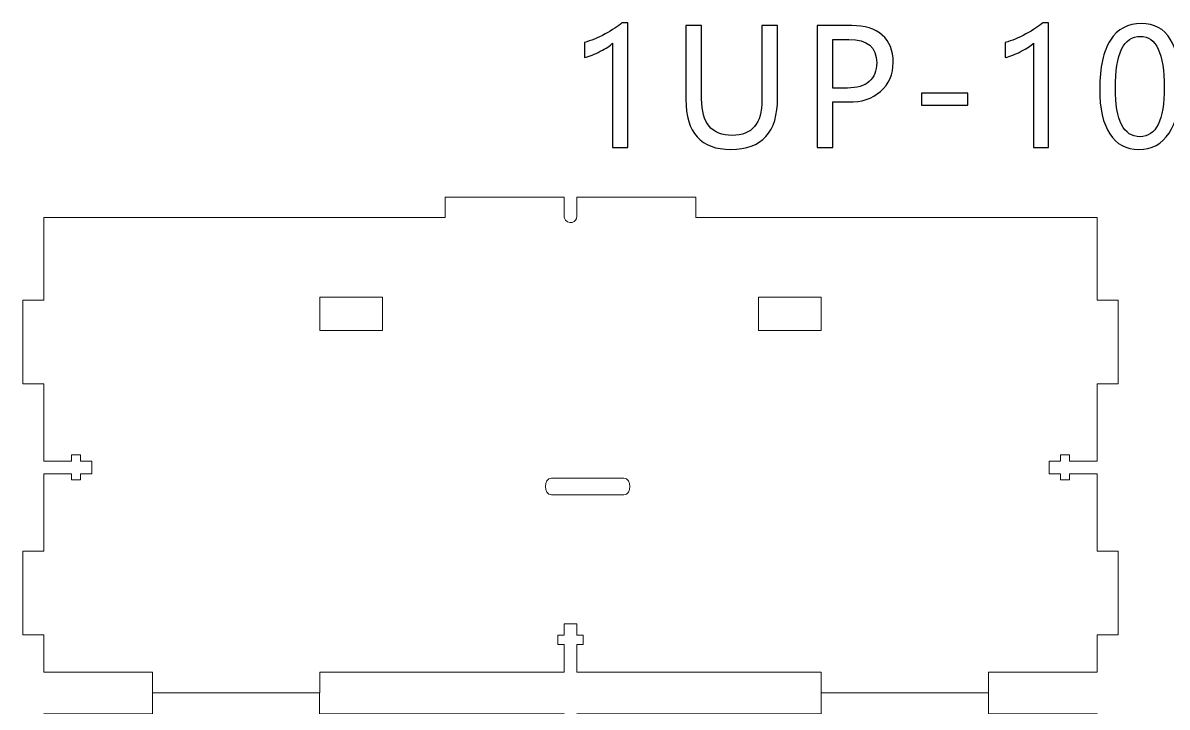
# Model space of a CAD drawing. Header units: centimetres. Extents: x -84 to 49, y -29 to 29.
# Drawn here: x -48.77 to -21.4, y 12.41 to 28.77 of the extents above; entities that cross this region are included whole.
import ezdxf

# ---------------------------------------------------------------- set-up
doc = ezdxf.new("R2010")
doc.units = ezdxf.units.CM
doc.header["$MEASUREMENT"] = 0
doc.layers.add('layer 1', color=7, linetype='Continuous')

msp = doc.modelspace()

# ---------------------------------------------------------------- linework, layer by layer
at = {"layer": 'layer 1', "color": 250}
for points, knots in [([(-34.66469, 25.79557), (-34.66469, 25.79557), (-34.66469, 28.28742), (-34.66469, 28.28742), (-34.66469, 28.28742), (-34.72246, 28.22965), (-34.82003, 28.16482), (-34.9574, 28.09357), (-34.9574, 28.09357), (-35.09476, 28.02232), (-35.22122, 27.97225), (-35.33804, 27.94336), (-35.33804, 27.94336), (-35.33804, 27.94336), (-35.33804, 28.30411), (-35.33804, 28.30411), (-35.33804, 28.30411), (-35.18399, 28.34712), (-35.01902, 28.41516), (-34.84314, 28.50823), (-34.84314, 28.50823), (-34.6679, 28.60195), (-34.5331, 28.68989), (-34.43938, 28.77269), (-34.43938, 28.77269), (-34.43938, 28.77269), (-34.30009, 28.77269), (-34.30009, 28.77269), (-34.30009, 28.77269), (-34.30009, 28.77269), (-34.30009, 25.79557), (-34.30009, 25.79557), (-34.30009, 25.79557), (-34.30009, 25.79557), (-34.66469, 25.79557), (-34.66469, 25.79557)], [0, 0, 0, 0, 0.11111111, 0.11111111, 0.11111111, 0.11111111, 0.22222222, 0.22222222, 0.22222222, 0.22222222, 0.33333333, 0.33333333, 0.33333333, 0.33333333, 0.44444444, 0.44444444, 0.44444444, 0.44444444, 0.55555556, 0.55555556, 0.55555556, 0.55555556, 0.66666667, 0.66666667, 0.66666667, 0.66666667, 0.77777778, 0.77777778, 0.77777778, 0.77777778, 0.88888889, 0.88888889, 0.88888889, 0.88888889, 1, 1, 1, 1]), ([(-24.59653, 25.79557), (-24.59653, 25.79557), (-24.59653, 28.28742), (-24.59653, 28.28742), (-24.59653, 28.28742), (-24.6543, 28.22965), (-24.75187, 28.16482), (-24.88924, 28.09357), (-24.88924, 28.09357), (-25.0266, 28.02232), (-25.15306, 27.97225), (-25.26988, 27.94336), (-25.26988, 27.94336), (-25.26988, 27.94336), (-25.26988, 28.30411), (-25.26988, 28.30411), (-25.26988, 28.30411), (-25.11583, 28.34712), (-24.95086, 28.41516), (-24.77498, 28.50823), (-24.77498, 28.50823), (-24.59974, 28.60195), (-24.46494, 28.68989), (-24.37122, 28.77269), (-24.37122, 28.77269), (-24.37122, 28.77269), (-24.23193, 28.77269), (-24.23193, 28.77269), (-24.23193, 28.77269), (-24.23193, 28.77269), (-24.23193, 25.79557), (-24.23193, 25.79557), (-24.23193, 25.79557), (-24.23193, 25.79557), (-24.59653, 25.79557), (-24.59653, 25.79557)], [0, 0, 0, 0, 0.11111111, 0.11111111, 0.11111111, 0.11111111, 0.22222222, 0.22222222, 0.22222222, 0.22222222, 0.33333333, 0.33333333, 0.33333333, 0.33333333, 0.44444444, 0.44444444, 0.44444444, 0.44444444, 0.55555556, 0.55555556, 0.55555556, 0.55555556, 0.66666667, 0.66666667, 0.66666667, 0.66666667, 0.77777778, 0.77777778, 0.77777778, 0.77777778, 0.88888889, 0.88888889, 0.88888889, 0.88888889, 1, 1, 1, 1]), ([(-23.0104, 27.19491), (-23.0104, 27.70843), (-22.92567, 28.09742), (-22.75493, 28.36188), (-22.75493, 28.36188), (-22.58418, 28.6257), (-22.33769, 28.75729), (-22.01418, 28.75729), (-22.01418, 28.75729), (-21.39731, 28.75729), (-21.08856, 28.25982), (-21.08856, 27.26423), (-21.08856, 27.26423), (-21.08856, 26.77254), (-21.17586, 26.39703), (-21.34917, 26.13706), (-21.34917, 26.13706), (-21.52312, 25.87645), (-21.7664, 25.74679), (-22.07965, 25.74679), (-22.07965, 25.74679), (-22.37557, 25.74679), (-22.60472, 25.87003), (-22.76712, 26.11716), (-22.76712, 26.11716), (-22.92952, 26.36429), (-23.0104, 26.72311), (-23.0104, 27.19491)], [0, 0, 0, 0, 0.14285714, 0.14285714, 0.14285714, 0.14285714, 0.28571429, 0.28571429, 0.28571429, 0.28571429, 0.42857143, 0.42857143, 0.42857143, 0.42857143, 0.57142857, 0.57142857, 0.57142857, 0.57142857, 0.71428571, 0.71428571, 0.71428571, 0.71428571, 0.85714286, 0.85714286, 0.85714286, 0.85714286, 1, 1, 1, 1]), ([(-30.71509, 26.98244), (-30.71509, 26.15824), (-31.08868, 25.74679), (-31.83585, 25.74679), (-31.83585, 25.74679), (-32.55156, 25.74679), (-32.90974, 26.14412), (-32.90974, 26.93879), (-32.90974, 26.93879), (-32.90974, 26.93879), (-32.90974, 28.7085), (-32.90974, 28.7085), (-32.90974, 28.7085), (-32.90974, 28.7085), (-32.53359, 28.7085), (-32.53359, 28.7085), (-32.53359, 28.7085), (-32.53359, 28.7085), (-32.53359, 26.95612), (-32.53359, 26.95612), (-32.53359, 26.95612), (-32.53359, 26.37264), (-32.28903, 26.08121), (-31.7999, 26.08121), (-31.7999, 26.08121), (-31.32746, 26.08121), (-31.09125, 26.36365), (-31.09125, 26.92788), (-31.09125, 26.92788), (-31.09125, 26.92788), (-31.09125, 28.7085), (-31.09125, 28.7085), (-31.09125, 28.7085), (-31.09125, 28.7085), (-30.71509, 28.7085), (-30.71509, 28.7085), (-30.71509, 28.7085), (-30.71509, 28.7085), (-30.71509, 26.98244), (-30.71509, 26.98244)], [0, 0, 0, 0, 0.1, 0.1, 0.1, 0.1, 0.2, 0.2, 0.2, 0.2, 0.3, 0.3, 0.3, 0.3, 0.4, 0.4, 0.4, 0.4, 0.5, 0.5, 0.5, 0.5, 0.6, 0.6, 0.6, 0.6, 0.7, 0.7, 0.7, 0.7, 0.8, 0.8, 0.8, 0.8, 0.9, 0.9, 0.9, 0.9, 1, 1, 1, 1]), ([(-29.39472, 26.88423), (-29.39472, 26.88423), (-29.39472, 25.79557), (-29.39472, 25.79557), (-29.39472, 25.79557), (-29.39472, 25.79557), (-29.77087, 25.79557), (-29.77087, 25.79557), (-29.77087, 25.79557), (-29.77087, 25.79557), (-29.77087, 28.7085), (-29.77087, 28.7085), (-29.77087, 28.7085), (-29.77087, 28.7085), (-28.94346, 28.7085), (-28.94346, 28.7085), (-28.94346, 28.7085), (-28.62893, 28.7085), (-28.38437, 28.63276), (-28.21105, 28.48127), (-28.21105, 28.48127), (-28.0371, 28.32914), (-27.95044, 28.11218), (-27.95044, 27.83039), (-27.95044, 27.83039), (-27.95044, 27.54474), (-28.05186, 27.31302), (-28.25535, 27.13521), (-28.25535, 27.13521), (-28.45819, 26.95805), (-28.71238, 26.8746), (-29.01664, 26.88423), (-29.01664, 26.88423), (-29.01664, 26.88423), (-29.39472, 26.88423), (-29.39472, 26.88423)], [0, 0, 0, 0, 0.11111111, 0.11111111, 0.11111111, 0.11111111, 0.22222222, 0.22222222, 0.22222222, 0.22222222, 0.33333333, 0.33333333, 0.33333333, 0.33333333, 0.44444444, 0.44444444, 0.44444444, 0.44444444, 0.55555556, 0.55555556, 0.55555556, 0.55555556, 0.66666667, 0.66666667, 0.66666667, 0.66666667, 0.77777778, 0.77777778, 0.77777778, 0.77777778, 0.88888889, 0.88888889, 0.88888889, 0.88888889, 1, 1, 1, 1]), ([(-29.39472, 28.37729), (-29.39472, 28.37729), (-29.39472, 27.21545), (-29.39472, 27.21545), (-29.39472, 27.21545), (-29.39472, 27.21545), (-29.04681, 27.21545), (-29.04681, 27.21545), (-29.04681, 27.21545), (-28.81765, 27.21545), (-28.64305, 27.2668), (-28.5243, 27.37079), (-28.5243, 27.37079), (-28.40491, 27.47413), (-28.34521, 27.62241), (-28.34521, 27.81498), (-28.34521, 27.81498), (-28.34521, 28.18985), (-28.56731, 28.37729), (-29.01086, 28.37729), (-29.01086, 28.37729), (-29.01086, 28.37729), (-29.39472, 28.37729), (-29.39472, 28.37729)], [0, 0, 0, 0, 0.16666667, 0.16666667, 0.16666667, 0.16666667, 0.33333333, 0.33333333, 0.33333333, 0.33333333, 0.5, 0.5, 0.5, 0.5, 0.66666667, 0.66666667, 0.66666667, 0.66666667, 0.83333333, 0.83333333, 0.83333333, 0.83333333, 1, 1, 1, 1]), ([(-22.63425, 27.2116), (-22.63425, 26.43811), (-22.43847, 26.05105), (-22.04563, 26.05105), (-22.04563, 26.05105), (-21.65985, 26.05105), (-21.46664, 26.44453), (-21.46664, 27.23021), (-21.46664, 27.23021), (-21.46664, 28.04414), (-21.656, 28.4511), (-22.03472, 28.4511), (-22.03472, 28.4511), (-22.43462, 28.4511), (-22.63425, 28.03772), (-22.63425, 27.2116)], [0, 0, 0, 0, 0.25, 0.25, 0.25, 0.25, 0.5, 0.5, 0.5, 0.5, 0.75, 0.75, 0.75, 0.75, 1, 1, 1, 1]), ([(-26.16148, 26.8072), (-26.16148, 26.8072), (-27.26939, 26.8072), (-27.26939, 26.8072), (-27.26939, 26.8072), (-27.26939, 26.8072), (-27.26939, 27.09156), (-27.26939, 27.09156), (-27.26939, 27.09156), (-27.26939, 27.09156), (-26.16148, 27.09156), (-26.16148, 27.09156), (-26.16148, 27.09156), (-26.16148, 27.09156), (-26.16148, 26.8072), (-26.16148, 26.8072)], [0, 0, 0, 0, 0.25, 0.25, 0.25, 0.25, 0.5, 0.5, 0.5, 0.5, 0.75, 0.75, 0.75, 0.75, 1, 1, 1, 1])]:
    msp.add_open_spline(points, degree=3, knots=knots, dxfattribs=at)
at = {"layer": 'layer 1', "color": 142, "lineweight": 20}
for points, knots in [([(-38.67143, 24.12228), (-38.67143, 24.12228), (-38.67143, 24.60197), (-38.67143, 24.60197), (-38.67143, 24.60197), (-38.67143, 24.60197), (-35.82145, 24.60197), (-35.82145, 24.60197), (-35.82145, 24.60197), (-35.82145, 24.60197), (-35.82145, 24.1481), (-35.82145, 24.1481), (-35.82145, 24.1481), (-35.82149, 24.14621), (-35.82148, 24.14432), (-35.82145, 24.14242), (-35.82145, 24.14242), (-35.82145, 24.14242), (-35.82145, 24.34779), (-35.82145, 24.34779), (-35.82145, 24.34779), (-35.82145, 24.34779), (-35.82141, 24.14087), (-35.82141, 24.14087), (-35.82141, 24.14087), (-35.82108, 24.1294), (-35.81944, 24.11779), (-35.81634, 24.10623), (-35.81634, 24.10623), (-35.79491, 24.02623), (-35.70544, 23.98067), (-35.63263, 24.00017), (-35.63263, 24.00017), (-35.55982, 24.01967), (-35.52328, 24.07625), (-35.52149, 24.14087), (-35.52149, 24.14087), (-35.52149, 24.14087), (-35.52145, 24.14087), (-35.52145, 24.14087), (-35.52145, 24.14087), (-35.52145, 24.14087), (-35.52145, 24.14207), (-35.52145, 24.14207), (-35.52145, 24.14207), (-35.52141, 24.14394), (-35.52142, 24.14581), (-35.52145, 24.14769), (-35.52145, 24.14769), (-35.52145, 24.14769), (-35.52145, 24.60197), (-35.52145, 24.60197), (-35.52145, 24.60197), (-35.52145, 24.60197), (-32.67144, 24.60197), (-32.67144, 24.60197), (-32.67144, 24.60197), (-32.67144, 24.60197), (-32.67144, 24.12228), (-32.67144, 24.12228), (-32.67144, 24.12228), (-32.67144, 24.12228), (-23.07188, 24.12228), (-23.07188, 24.12228), (-23.07188, 24.12228), (-23.07188, 24.12228), (-23.07189, 22.1416), (-23.07189, 22.1416), (-23.07189, 22.1416), (-23.07189, 22.1416), (-22.57188, 22.1416), (-22.57188, 22.1416), (-22.57188, 22.1416), (-22.57188, 22.1416), (-22.57188, 20.1416), (-22.57188, 20.1416), (-22.57188, 20.1416), (-22.57188, 20.1416), (-23.07189, 20.1416), (-23.07189, 20.1416), (-23.07189, 20.1416), (-23.07189, 20.1416), (-23.07189, 18.29171), (-23.07189, 18.29171), (-23.07189, 18.29171), (-23.07189, 18.29171), (-23.73144, 18.2916), (-23.73144, 18.2916), (-23.73144, 18.2916), (-23.73144, 18.2916), (-23.73144, 18.4416), (-23.73144, 18.4416), (-23.73144, 18.4416), (-23.73144, 18.4416), (-23.95144, 18.4416), (-23.95144, 18.4416), (-23.95144, 18.4416), (-23.95144, 18.4416), (-23.95144, 18.2916), (-23.95144, 18.2916), (-23.95144, 18.2916), (-23.95144, 18.2916), (-24.22144, 18.2916), (-24.22144, 18.2916), (-24.22144, 18.2916), (-24.22144, 18.2916), (-24.22144, 17.9916), (-24.22144, 17.9916), (-24.22144, 17.9916), (-24.22144, 17.9916), (-23.95144, 17.9916), (-23.95144, 17.9916), (-23.95144, 17.9916), (-23.95144, 17.9916), (-23.95144, 17.8416), (-23.95144, 17.8416), (-23.95144, 17.8416), (-23.95144, 17.8416), (-23.73144, 17.8416), (-23.73144, 17.8416), (-23.73144, 17.8416), (-23.73144, 17.8416), (-23.73144, 17.9916), (-23.73144, 17.9916), (-23.73144, 17.9916), (-23.73144, 17.9916), (-23.0719, 17.9916), (-23.0719, 17.9916), (-23.0719, 17.9916), (-23.0719, 17.9916), (-23.0719, 16.1416), (-23.0719, 16.1416), (-23.0719, 16.1416), (-23.0719, 16.1416), (-22.57188, 16.1416), (-22.57188, 16.1416), (-22.57188, 16.1416), (-22.57188, 16.1416), (-22.57188, 14.1416), (-22.57188, 14.1416), (-22.57188, 14.1416), (-22.57188, 14.1416), (-23.0719, 14.1416), (-23.0719, 14.1416), (-23.0719, 14.1416), (-23.0719, 14.1416), (-23.0719, 13.24857), (-23.0719, 13.24857), (-23.0719, 13.24857), (-23.0719, 13.24857), (-25.67139, 13.24857), (-25.67139, 13.24857), (-25.67139, 13.24857), (-25.67139, 13.24857), (-25.67139, 12.74857), (-25.67139, 12.74857), (-25.67139, 12.74857), (-25.67139, 12.74857), (-29.67144, 12.74857), (-29.67144, 12.74857), (-29.67144, 12.74857), (-29.67144, 12.74857), (-29.67144, 13.24857), (-29.67144, 13.24857), (-29.67144, 13.24857), (-29.67144, 13.24857), (-35.52133, 13.24857), (-35.52133, 13.24857), (-35.52133, 13.24857), (-35.52133, 13.24857), (-35.52133, 13.90857), (-35.52133, 13.90857), (-35.52133, 13.90857), (-35.52133, 13.90857), (-35.37121, 13.90857), (-35.37121, 13.90857), (-35.37121, 13.90857), (-35.37121, 13.90857), (-35.37121, 14.12857), (-35.37121, 14.12857), (-35.37121, 14.12857), (-35.37121, 14.12857), (-35.52133, 14.12857), (-35.52133, 14.12857), (-35.52133, 14.12857), (-35.52133, 14.12857), (-35.52133, 14.39857), (-35.52133, 14.39857), (-35.52133, 14.39857), (-35.52133, 14.39857), (-35.82155, 14.39857), (-35.82155, 14.39857), (-35.82155, 14.39857), (-35.82155, 14.39857), (-35.82155, 14.12857), (-35.82155, 14.12857), (-35.82155, 14.12857), (-35.82155, 14.12857), (-35.97167, 14.12857), (-35.97167, 14.12857), (-35.97167, 14.12857), (-35.97167, 14.12857), (-35.97167, 13.90857), (-35.97167, 13.90857), (-35.97167, 13.90857), (-35.97167, 13.90857), (-35.82155, 13.90857), (-35.82155, 13.90857), (-35.82155, 13.90857), (-35.82155, 13.90857), (-35.82155, 13.24857), (-35.82155, 13.24857), (-35.82155, 13.24857), (-35.82155, 13.24857), (-41.67143, 13.24857), (-41.67143, 13.24857), (-41.67143, 13.24857), (-41.67143, 13.24857), (-41.67143, 12.74857), (-41.67143, 12.74857), (-41.67143, 12.74857), (-41.67143, 12.74857), (-45.67148, 12.74857), (-45.67148, 12.74857), (-45.67148, 12.74857), (-45.67148, 12.74857), (-45.67148, 13.24857), (-45.67148, 13.24857), (-45.67148, 13.24857), (-45.67148, 13.24857), (-48.27098, 13.24857), (-48.27098, 13.24857), (-48.27098, 13.24857), (-48.27098, 13.24857), (-48.27098, 14.1416), (-48.27098, 14.1416), (-48.27098, 14.1416), (-48.27098, 14.1416), (-48.771, 14.1416), (-48.771, 14.1416), (-48.771, 14.1416), (-48.771, 14.1416), (-48.771, 16.1416), (-48.771, 16.1416), (-48.771, 16.1416), (-48.771, 16.1416), (-48.27098, 16.1416), (-48.27098, 16.1416), (-48.27098, 16.1416), (-48.27098, 16.1416), (-48.27098, 17.9916), (-48.27098, 17.9916), (-48.27098, 17.9916), (-48.27098, 17.9916), (-47.61144, 17.9916), (-47.61144, 17.9916), (-47.61144, 17.9916), (-47.61144, 17.9916), (-47.61144, 17.8416), (-47.61144, 17.8416), (-47.61144, 17.8416), (-47.61144, 17.8416), (-47.39144, 17.8416), (-47.39144, 17.8416), (-47.39144, 17.8416), (-47.39144, 17.8416), (-47.39144, 17.9916), (-47.39144, 17.9916), (-47.39144, 17.9916), (-47.39144, 17.9916), (-47.12144, 17.9916), (-47.12144, 17.9916), (-47.12144, 17.9916), (-47.12144, 17.9916), (-47.12144, 18.2916), (-47.12144, 18.2916), (-47.12144, 18.2916), (-47.12144, 18.2916), (-47.39144, 18.2916), (-47.39144, 18.2916), (-47.39144, 18.2916), (-47.39144, 18.2916), (-47.39144, 18.4416), (-47.39144, 18.4416), (-47.39144, 18.4416), (-47.39144, 18.4416), (-47.61144, 18.4416), (-47.61144, 18.4416), (-47.61144, 18.4416), (-47.61144, 18.4416), (-47.61144, 18.2916), (-47.61144, 18.2916), (-47.61144, 18.2916), (-47.61144, 18.2916), (-48.27099, 18.29171), (-48.27099, 18.29171), (-48.27099, 18.29171), (-48.27099, 18.29171), (-48.27099, 20.1416), (-48.27099, 20.1416), (-48.27099, 20.1416), (-48.27099, 20.1416), (-48.771, 20.1416), (-48.771, 20.1416), (-48.771, 20.1416), (-48.771, 20.1416), (-48.771, 22.1416), (-48.771, 22.1416), (-48.771, 22.1416), (-48.771, 22.1416), (-48.27099, 22.1416), (-48.27099, 22.1416), (-48.27099, 22.1416), (-48.27099, 22.1416), (-48.271, 24.12228), (-48.271, 24.12228), (-48.271, 24.12228), (-48.271, 24.12228), (-38.67143, 24.12228), (-38.67143, 24.12228)], [0, 0, 0, 0, 0.0125, 0.0125, 0.0125, 0.0125, 0.025, 0.025, 0.025, 0.025, 0.0375, 0.0375, 0.0375, 0.0375, 0.05, 0.05, 0.05, 0.05, 0.0625, 0.0625, 0.0625, 0.0625, 0.075, 0.075, 0.075, 0.075, 0.0875, 0.0875, 0.0875, 0.0875, 0.1, 0.1, 0.1, 0.1, 0.1125, 0.1125, 0.1125, 0.1125, 0.125, 0.125, 0.125, 0.125, 0.1375, 0.1375, 0.1375, 0.1375, 0.15, 0.15, 0.15, 0.15, 0.1625, 0.1625, 0.1625, 0.1625, 0.175, 0.175, 0.175, 0.175, 0.1875, 0.1875, 0.1875, 0.1875, 0.2, 0.2, 0.2, 0.2, 0.2125, 0.2125, 0.2125, 0.2125, 0.225, 0.225, 0.225, 0.225, 0.2375, 0.2375, 0.2375, 0.2375, 0.25, 0.25, 0.25, 0.25, 0.2625, 0.2625, 0.2625, 0.2625, 0.275, 0.275, 0.275, 0.275, 0.2875, 0.2875, 0.2875, 0.2875, 0.3, 0.3, 0.3, 0.3, 0.3125, 0.3125, 0.3125, 0.3125, 0.325, 0.325, 0.325, 0.325, 0.3375, 0.3375, 0.3375, 0.3375, 0.35, 0.35, 0.35, 0.35, 0.3625, 0.3625, 0.3625, 0.3625, 0.375, 0.375, 0.375, 0.375, 0.3875, 0.3875, 0.3875, 0.3875, 0.4, 0.4, 0.4, 0.4, 0.4125, 0.4125, 0.4125, 0.4125, 0.425, 0.425, 0.425, 0.425, 0.4375, 0.4375, 0.4375, 0.4375, 0.45, 0.45, 0.45, 0.45, 0.4625, 0.4625, 0.4625, 0.4625, 0.475, 0.475, 0.475, 0.475, 0.4875, 0.4875, 0.4875, 0.4875, 0.5, 0.5, 0.5, 0.5, 0.5125, 0.5125, 0.5125, 0.5125, 0.525, 0.525, 0.525, 0.525, 0.5375, 0.5375, 0.5375, 0.5375, 0.55, 0.55, 0.55, 0.55, 0.5625, 0.5625, 0.5625, 0.5625, 0.575, 0.575, 0.575, 0.575, 0.5875, 0.5875, 0.5875, 0.5875, 0.6, 0.6, 0.6, 0.6, 0.6125, 0.6125, 0.6125, 0.6125, 0.625, 0.625, 0.625, 0.625, 0.6375, 0.6375, 0.6375, 0.6375, 0.65, 0.65, 0.65, 0.65, 0.6625, 0.6625, 0.6625, 0.6625, 0.675, 0.675, 0.675, 0.675, 0.6875, 0.6875, 0.6875, 0.6875, 0.7, 0.7, 0.7, 0.7, 0.7125, 0.7125, 0.7125, 0.7125, 0.725, 0.725, 0.725, 0.725, 0.7375, 0.7375, 0.7375, 0.7375, 0.75, 0.75, 0.75, 0.75, 0.7625, 0.7625, 0.7625, 0.7625, 0.775, 0.775, 0.775, 0.775, 0.7875, 0.7875, 0.7875, 0.7875, 0.8, 0.8, 0.8, 0.8, 0.8125, 0.8125, 0.8125, 0.8125, 0.825, 0.825, 0.825, 0.825, 0.8375, 0.8375, 0.8375, 0.8375, 0.85, 0.85, 0.85, 0.85, 0.8625, 0.8625, 0.8625, 0.8625, 0.875, 0.875, 0.875, 0.875, 0.8875, 0.8875, 0.8875, 0.8875, 0.9, 0.9, 0.9, 0.9, 0.9125, 0.9125, 0.9125, 0.9125, 0.925, 0.925, 0.925, 0.925, 0.9375, 0.9375, 0.9375, 0.9375, 0.95, 0.95, 0.95, 0.95, 0.9625, 0.9625, 0.9625, 0.9625, 0.975, 0.975, 0.975, 0.975, 0.9875, 0.9875, 0.9875, 0.9875, 1, 1, 1, 1]), ([(-41.67143, 22.21404), (-41.67143, 22.21404), (-41.67143, 21.41404), (-41.67143, 21.41404), (-41.67143, 21.41404), (-41.67143, 21.41404), (-40.17143, 21.41404), (-40.17143, 21.41404), (-40.17143, 21.41404), (-40.17143, 21.41404), (-40.17143, 22.21404), (-40.17143, 22.21404), (-40.17143, 22.21404), (-40.17143, 22.21404), (-41.67143, 22.21404), (-41.67143, 22.21404)], [0, 0, 0, 0, 0.25, 0.25, 0.25, 0.25, 0.5, 0.5, 0.5, 0.5, 0.75, 0.75, 0.75, 0.75, 1, 1, 1, 1]), ([(-31.17144, 22.21404), (-31.17144, 22.21404), (-31.17144, 21.41404), (-31.17144, 21.41404), (-31.17144, 21.41404), (-31.17144, 21.41404), (-29.67144, 21.41404), (-29.67144, 21.41404), (-29.67144, 21.41404), (-29.67144, 21.41404), (-29.67144, 22.21404), (-29.67144, 22.21404), (-29.67144, 22.21404), (-29.67144, 22.21404), (-31.17144, 22.21404), (-31.17144, 22.21404)], [0, 0, 0, 0, 0.25, 0.25, 0.25, 0.25, 0.5, 0.5, 0.5, 0.5, 0.75, 0.75, 0.75, 0.75, 1, 1, 1, 1]), ([(-34.39497, 17.48721), (-34.39497, 17.48721), (-36.12485, 17.48721), (-36.12485, 17.48721), (-36.12485, 17.48721), (-36.32179, 17.48721), (-36.3217, 17.88721), (-36.12485, 17.88721), (-36.12485, 17.88721), (-36.12485, 17.88721), (-34.39497, 17.88721), (-34.39497, 17.88721), (-34.39497, 17.88721), (-34.19813, 17.88721), (-34.19803, 17.48721), (-34.39497, 17.48721)], [0, 0, 0, 0, 0.25, 0.25, 0.25, 0.25, 0.5, 0.5, 0.5, 0.5, 0.75, 0.75, 0.75, 0.75, 1, 1, 1, 1]), ([(-47.49187, 10.54619), (-47.49187, 10.54619), (-47.71187, 10.54619), (-47.71187, 10.54619), (-47.71187, 10.54619), (-47.71187, 10.54619), (-47.71187, 10.39619), (-47.71187, 10.39619), (-47.71187, 10.39619), (-47.71187, 10.39619), (-48.27187, 10.39619), (-48.27187, 10.39619), (-48.27187, 10.39619), (-48.27187, 12.39875), (-48.27188, 10.2042), (-48.27187, 12.24857), (-48.27187, 12.24857), (-48.27187, 12.24857), (-45.67192, 12.24857), (-45.67192, 12.24857), (-45.67192, 12.24857), (-45.67192, 12.24857), (-45.67192, 12.74857), (-45.67192, 12.74857), (-45.67192, 12.74857), (-45.67192, 12.74857), (-41.67187, 12.74857), (-41.67187, 12.74857), (-41.67187, 12.74857), (-41.67187, 12.74857), (-41.67187, 12.24857), (-41.67187, 12.24857), (-41.67187, 12.24857), (-41.67187, 12.24857), (-35.82187, 12.24857), (-35.82187, 12.24857), (-35.82187, 12.24857), (-35.82187, 12.24857), (-35.82187, 11.58857), (-35.82187, 11.58857), (-35.82187, 11.58857), (-35.82187, 11.58857), (-35.97187, 11.58857), (-35.97187, 11.58857), (-35.97187, 11.58857), (-35.97187, 11.58857), (-35.97187, 11.36857), (-35.97187, 11.36857), (-35.97187, 11.36857), (-35.97187, 11.36857), (-35.82187, 11.36857), (-35.82187, 11.36857), (-35.82187, 11.36857), (-35.82187, 11.36857), (-35.82187, 11.09857), (-35.82187, 11.09857), (-35.82187, 11.09857), (-35.82187, 11.09857), (-35.52187, 11.09857), (-35.52187, 11.09857), (-35.52187, 11.09857), (-35.52187, 11.09857), (-35.52187, 11.36857), (-35.52187, 11.36857), (-35.52187, 11.36857), (-35.52187, 11.36857), (-35.37187, 11.36857), (-35.37187, 11.36857), (-35.37187, 11.36857), (-35.37187, 11.36857), (-35.37187, 11.58857), (-35.37187, 11.58857), (-35.37187, 11.58857), (-35.37187, 11.58857), (-35.52187, 11.58857), (-35.52187, 11.58857), (-35.52187, 11.58857), (-35.52187, 11.58857), (-35.52187, 12.24857), (-35.52187, 12.24857), (-35.52187, 12.24857), (-35.52187, 12.24857), (-29.67187, 12.24857), (-29.67187, 12.24857), (-29.67187, 12.24857), (-29.67187, 12.24857), (-29.67187, 12.74857), (-29.67187, 12.74857), (-29.67187, 12.74857), (-29.67187, 12.74857), (-25.67183, 12.74857), (-25.67183, 12.74857), (-25.67183, 12.74857), (-25.67183, 12.74857), (-25.67183, 12.24857), (-25.67183, 12.24857), (-25.67183, 12.24857), (-25.67183, 12.24857), (-23.07188, 12.24857), (-23.07188, 12.24857), (-23.07188, 12.24857), (-23.07189, 10.20423), (-23.07188, 12.39873), (-23.07188, 10.39619), (-23.07188, 10.39619), (-23.07188, 10.39619), (-23.63188, 10.39619), (-23.63188, 10.39619), (-23.63188, 10.39619), (-23.63188, 10.39619), (-23.63188, 10.54619), (-23.63188, 10.54619), (-23.63188, 10.54619), (-23.63188, 10.54619), (-23.85188, 10.54619), (-23.85188, 10.54619), (-23.85188, 10.54619), (-23.85188, 10.54619), (-23.85188, 10.39619), (-23.85188, 10.39619), (-23.85188, 10.39619), (-23.85188, 10.39619), (-24.12188, 10.39619), (-24.12188, 10.39619), (-24.12188, 10.39619), (-24.12188, 10.39619), (-24.12188, 10.09619), (-24.12188, 10.09619), (-24.12188, 10.09619), (-24.12188, 10.09619), (-23.85188, 10.09619), (-23.85188, 10.09619), (-23.85188, 10.09619), (-23.85188, 10.09619), (-23.85188, 9.94619), (-23.85188, 9.94619), (-23.85188, 9.94619), (-23.85188, 9.94619), (-23.63188, 9.94619), (-23.63188, 9.94619), (-23.63188, 9.94619), (-23.63188, 9.94619), (-23.63188, 10.09619), (-23.63188, 10.09619), (-23.63188, 10.09619), (-23.63188, 10.09619), (-23.07188, 10.09619), (-23.07188, 10.09619), (-23.07188, 10.09619), (-23.07188, 10.09619), (-23.07188, 8.24889), (-23.07188, 8.24889), (-23.07188, 8.24889), (-23.07188, 8.24889), (-22.57188, 8.24889), (-22.57188, 8.24889), (-22.57188, 8.24889), (-22.57188, 8.24889), (-22.57188, 6.24868), (-22.57188, 6.24868), (-22.57188, 6.24868), (-22.57188, 6.24868), (-27.52185, 6.24868), (-27.52185, 6.24868), (-27.52185, 6.24868), (-27.52185, 6.24868), (-27.52185, 6.90867), (-27.52185, 6.90867), (-27.52185, 6.90867), (-27.52185, 6.90867), (-27.37185, 6.90867), (-27.37185, 6.90867), (-27.37185, 6.90867), (-27.37185, 6.90867), (-27.37185, 7.12866), (-27.37185, 7.12866), (-27.37185, 7.12866), (-27.37185, 7.12866), (-27.52185, 7.12867), (-27.52185, 7.12867), (-27.52185, 7.12867), (-27.52185, 7.12867), (-27.52185, 7.39867), (-27.52185, 7.39867), (-27.52185, 7.39867), (-27.52185, 7.39867), (-27.82185, 7.39867), (-27.82185, 7.39867), (-27.82185, 7.39867), (-27.82185, 7.39867), (-27.82185, 7.12867), (-27.82185, 7.12867), (-27.82185, 7.12867), (-27.82185, 7.12867), (-27.97185, 7.12867), (-27.97185, 7.12867), (-27.97185, 7.12867), (-27.97185, 7.12867), (-27.97185, 6.90867), (-27.97185, 6.90867), (-27.97185, 6.90867), (-27.97185, 6.90867), (-27.82185, 6.90867), (-27.82185, 6.90867), (-27.82185, 6.90867), (-27.82185, 6.90867), (-27.82196, 6.24868), (-27.82196, 6.24868), (-27.82196, 6.24868), (-27.82196, 6.24868), (-35.52187, 6.24867), (-35.52187, 6.24867), (-35.52187, 6.24867), (-35.52187, 6.24867), (-35.52187, 6.90867), (-35.52187, 6.90867), (-35.52187, 6.90867), (-35.52187, 6.90867), (-35.37187, 6.90867), (-35.37187, 6.90867), (-35.37187, 6.90867), (-35.37187, 6.90867), (-35.37187, 7.12866), (-35.37187, 7.12866), (-35.37187, 7.12866), (-35.37187, 7.12866), (-35.52187, 7.12867), (-35.52187, 7.12867), (-35.52187, 7.12867), (-35.52187, 7.12867), (-35.52187, 7.39867), (-35.52187, 7.39867), (-35.52187, 7.39867), (-35.52187, 7.39867), (-35.82187, 7.39867), (-35.82187, 7.39867), (-35.82187, 7.39867), (-35.82187, 7.39867), (-35.82187, 7.12867), (-35.82187, 7.12867), (-35.82187, 7.12867), (-35.82187, 7.12867), (-35.97187, 7.12867), (-35.97187, 7.12867), (-35.97187, 7.12867), (-35.97187, 7.12867), (-35.97187, 6.90867), (-35.97187, 6.90867), (-35.97187, 6.90867), (-35.97187, 6.90867), (-35.82187, 6.90867), (-35.82187, 6.90867), (-35.82187, 6.90867), (-35.82187, 6.90867), (-35.82198, 6.24867), (-35.82198, 6.24867), (-35.82198, 6.24867), (-35.82198, 6.24867), (-43.52184, 6.24866), (-43.52184, 6.24866), (-43.52184, 6.24866), (-43.52184, 6.24866), (-43.52186, 6.24867), (-43.52186, 6.24867), (-43.52186, 6.24867), (-43.52186, 6.24867), (-43.52186, 6.90867), (-43.52186, 6.90867), (-43.52186, 6.90867), (-43.52186, 6.90867), (-43.37186, 6.90867), (-43.37186, 6.90867), (-43.37186, 6.90867), (-43.37186, 6.90867), (-43.37186, 7.12866), (-43.37186, 7.12866), (-43.37186, 7.12866), (-43.37186, 7.12866), (-43.52186, 7.12867), (-43.52186, 7.12867), (-43.52186, 7.12867), (-43.52186, 7.12867), (-43.52186, 7.39867), (-43.52186, 7.39867), (-43.52186, 7.39867), (-43.52186, 7.39867), (-43.82186, 7.39867), (-43.82186, 7.39867), (-43.82186, 7.39867), (-43.82186, 7.39867), (-43.82186, 7.12867), (-43.82186, 7.12867), (-43.82186, 7.12867), (-43.82186, 7.12867), (-43.97186, 7.12867), (-43.97186, 7.12867), (-43.97186, 7.12867), (-43.97186, 7.12867), (-43.97186, 6.90867), (-43.97186, 6.90867), (-43.97186, 6.90867), (-43.97186, 6.90867), (-43.82186, 6.90867), (-43.82186, 6.90867), (-43.82186, 6.90867), (-43.82186, 6.90867), (-43.82197, 6.24867), (-43.82197, 6.24867), (-43.82197, 6.24867), (-43.82197, 6.24867), (-43.82199, 6.24866), (-43.82199, 6.24866), (-43.82199, 6.24866), (-43.82199, 6.24866), (-48.77187, 6.24866), (-48.77187, 6.24866), (-48.77187, 6.24866), (-48.77187, 6.24866), (-48.77187, 8.24889), (-48.77187, 8.24889), (-48.77187, 8.24889), (-48.77187, 8.24889), (-48.27187, 8.24889), (-48.27187, 8.24889), (-48.27187, 8.24889), (-48.27187, 8.24889), (-48.27187, 10.09619), (-48.27187, 10.09619), (-48.27187, 10.09619), (-48.27187, 10.09619), (-47.71187, 10.09619), (-47.71187, 10.09619), (-47.71187, 10.09619), (-47.71187, 10.09619), (-47.71187, 9.94619), (-47.71187, 9.94619), (-47.71187, 9.94619), (-47.71187, 9.94619), (-47.49187, 9.94619), (-47.49187, 9.94619), (-47.49187, 9.94619), (-47.49187, 9.94619), (-47.49187, 10.09619), (-47.49187, 10.09619), (-47.49187, 10.09619), (-47.49187, 10.09619), (-47.22187, 10.09619), (-47.22187, 10.09619), (-47.22187, 10.09619), (-47.22187, 10.09619), (-47.22187, 10.39619), (-47.22187, 10.39619), (-47.22187, 10.39619), (-47.22187, 10.39619), (-47.49187, 10.39619), (-47.49187, 10.39619), (-47.49187, 10.39619), (-47.49187, 10.39619), (-47.49187, 10.54619), (-47.49187, 10.54619)], [0, 0, 0, 0, 0.01111111, 0.01111111, 0.01111111, 0.01111111, 0.02222222, 0.02222222, 0.02222222, 0.02222222, 0.03333333, 0.03333333, 0.03333333, 0.03333333, 0.04444444, 0.04444444, 0.04444444, 0.04444444, 0.05555556, 0.05555556, 0.05555556, 0.05555556, 0.06666667, 0.06666667, 0.06666667, 0.06666667, 0.07777778, 0.07777778, 0.07777778, 0.07777778, 0.08888889, 0.08888889, 0.08888889, 0.08888889, 0.1, 0.1, 0.1, 0.1, 0.11111111, 0.11111111, 0.11111111, 0.11111111, 0.12222222, 0.12222222, 0.12222222, 0.12222222, 0.13333333, 0.13333333, 0.13333333, 0.13333333, 0.14444444, 0.14444444, 0.14444444, 0.14444444, 0.15555556, 0.15555556, 0.15555556, 0.15555556, 0.16666667, 0.16666667, 0.16666667, 0.16666667, 0.17777778, 0.17777778, 0.17777778, 0.17777778, 0.18888889, 0.18888889, 0.18888889, 0.18888889, 0.2, 0.2, 0.2, 0.2, 0.21111111, 0.21111111, 0.21111111, 0.21111111, 0.22222222, 0.22222222, 0.22222222, 0.22222222, 0.23333333, 0.23333333, 0.23333333, 0.23333333, 0.24444444, 0.24444444, 0.24444444, 0.24444444, 0.25555556, 0.25555556, 0.25555556, 0.25555556, 0.26666667, 0.26666667, 0.26666667, 0.26666667, 0.27777778, 0.27777778, 0.27777778, 0.27777778, 0.28888889, 0.28888889, 0.28888889, 0.28888889, 0.3, 0.3, 0.3, 0.3, 0.31111111, 0.31111111, 0.31111111, 0.31111111, 0.32222222, 0.32222222, 0.32222222, 0.32222222, 0.33333333, 0.33333333, 0.33333333, 0.33333333, 0.34444444, 0.34444444, 0.34444444, 0.34444444, 0.35555556, 0.35555556, 0.35555556, 0.35555556, 0.36666667, 0.36666667, 0.36666667, 0.36666667, 0.37777778, 0.37777778, 0.37777778, 0.37777778, 0.38888889, 0.38888889, 0.38888889, 0.38888889, 0.4, 0.4, 0.4, 0.4, 0.41111111, 0.41111111, 0.41111111, 0.41111111, 0.42222222, 0.42222222, 0.42222222, 0.42222222, 0.43333333, 0.43333333, 0.43333333, 0.43333333, 0.44444444, 0.44444444, 0.44444444, 0.44444444, 0.45555556, 0.45555556, 0.45555556, 0.45555556, 0.46666667, 0.46666667, 0.46666667, 0.46666667, 0.47777778, 0.47777778, 0.47777778, 0.47777778, 0.48888889, 0.48888889, 0.48888889, 0.48888889, 0.5, 0.5, 0.5, 0.5, 0.51111111, 0.51111111, 0.51111111, 0.51111111, 0.52222222, 0.52222222, 0.52222222, 0.52222222, 0.53333333, 0.53333333, 0.53333333, 0.53333333, 0.54444444, 0.54444444, 0.54444444, 0.54444444, 0.55555556, 0.55555556, 0.55555556, 0.55555556, 0.56666667, 0.56666667, 0.56666667, 0.56666667, 0.57777778, 0.57777778, 0.57777778, 0.57777778, 0.58888889, 0.58888889, 0.58888889, 0.58888889, 0.6, 0.6, 0.6, 0.6, 0.61111111, 0.61111111, 0.61111111, 0.61111111, 0.62222222, 0.62222222, 0.62222222, 0.62222222, 0.63333333, 0.63333333, 0.63333333, 0.63333333, 0.64444444, 0.64444444, 0.64444444, 0.64444444, 0.65555556, 0.65555556, 0.65555556, 0.65555556, 0.66666667, 0.66666667, 0.66666667, 0.66666667, 0.67777778, 0.67777778, 0.67777778, 0.67777778, 0.68888889, 0.68888889, 0.68888889, 0.68888889, 0.7, 0.7, 0.7, 0.7, 0.71111111, 0.71111111, 0.71111111, 0.71111111, 0.72222222, 0.72222222, 0.72222222, 0.72222222, 0.73333333, 0.73333333, 0.73333333, 0.73333333, 0.74444444, 0.74444444, 0.74444444, 0.74444444, 0.75555556, 0.75555556, 0.75555556, 0.75555556, 0.76666667, 0.76666667, 0.76666667, 0.76666667, 0.77777778, 0.77777778, 0.77777778, 0.77777778, 0.78888889, 0.78888889, 0.78888889, 0.78888889, 0.8, 0.8, 0.8, 0.8, 0.81111111, 0.81111111, 0.81111111, 0.81111111, 0.82222222, 0.82222222, 0.82222222, 0.82222222, 0.83333333, 0.83333333, 0.83333333, 0.83333333, 0.84444444, 0.84444444, 0.84444444, 0.84444444, 0.85555556, 0.85555556, 0.85555556, 0.85555556, 0.86666667, 0.86666667, 0.86666667, 0.86666667, 0.87777778, 0.87777778, 0.87777778, 0.87777778, 0.88888889, 0.88888889, 0.88888889, 0.88888889, 0.9, 0.9, 0.9, 0.9, 0.91111111, 0.91111111, 0.91111111, 0.91111111, 0.92222222, 0.92222222, 0.92222222, 0.92222222, 0.93333333, 0.93333333, 0.93333333, 0.93333333, 0.94444444, 0.94444444, 0.94444444, 0.94444444, 0.95555556, 0.95555556, 0.95555556, 0.95555556, 0.96666667, 0.96666667, 0.96666667, 0.96666667, 0.97777778, 0.97777778, 0.97777778, 0.97777778, 0.98888889, 0.98888889, 0.98888889, 0.98888889, 1, 1, 1, 1])]:
    msp.add_open_spline(points, degree=3, knots=knots, dxfattribs=at)

doc.saveas('drawing.dxf')
